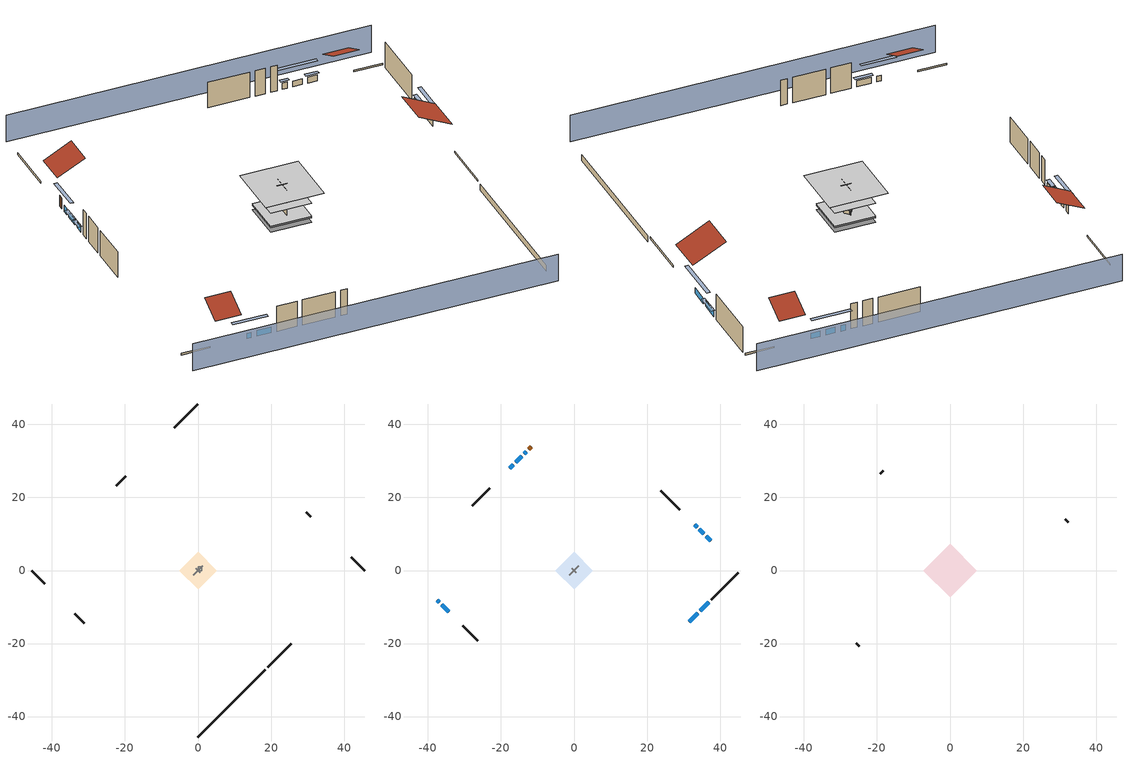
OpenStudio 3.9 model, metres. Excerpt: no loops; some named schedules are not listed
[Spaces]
garage 1
 floor foundation (Slab1 construction): -5.17,0 0,5.17 5.17,0 0,-5.17 z0
 wall outside (Wall1 construction): -33.71,-11.9 -31.12,-14.48 z0.3:5.18
 wall outside (Wall2 construction): -19.81,25.8 -22.4,23.21 z0.3:5.18
 wall outside (Wall12 construction): 30.95,14.66 29.66,15.95 z0.3:5.18
 wall to conditioned space 1 (Wall5 construction Reversed): -1.29,-1.29 1.29,1.29 z0.3:5.18
 wall to conditioned space 1 (Wall6 construction Reversed): 0.65,-0.65 -0.65,0.65 z0.3:5.18
crawlspace - vented 1
 floor foundation (Slab2 construction): -5.1,0 0,5.1 5.1,0 0,-5.1 z-0.91
 wall outside (RimJoist1 construction): 19.11,-26.5 25.59,-20.01 z0.3:0.61
 wall outside (RimJoist2 construction): -45.61,0 -42.01,-3.6 z0.3:0.61
 wall outside (RimJoist3 construction): 0,45.61 -6.49,39.12 z0.3:0.61
 wall outside (RimJoist4 construction): 45.61,0 42.01,3.6 z0.3:0.61
 wall foundation (FoundationWall1 construction): 0,-45.61 18.45,-27.16 z-0.91:0.3
central ac and furnace airloop ret air space
 floor adiabatic (AdiabaticConst): 0,0 0,1 1,1 1,0 z0
 wall adiabatic (AdiabaticConst): 0,1 0,0 1,0 1,1 0,1 z0:1
 ceiling adiabatic (AdiabaticConst): 1,0 1,1 0,1 0,0 z1
conditioned space 1
 floor to crawlspace - vented 1 (Floor1 construction): -5.1,0 0,5.1 5.1,0 0,-5.1 z0.3
 floor to garage 1 (Floor3 construction): -5.17,0 0,5.17 5.17,0 0,-5.17 z0.3
 floor adiabatic (AdiabaticFloorConstruction): -5.1,0 0,5.1 5.1,0 0,-5.1 z2.74
 wall outside (Wall3 construction): 37.53,-8.07 44.95,-0.66 z0.3:5.18
 wall outside (Wall4 construction): -30.47,-15.14 -26.35,-19.26 z0.3:5.18
 wall outside (Wall7 construction): -23.05,22.55 -27.92,17.68 z0.3:5.18
 wall outside (Wall8 construction): 29,16.61 23.74,21.86 z0.3:5.18
 wall outside (AdiabaticWallConstruction): 31.6,-14.01 33.91,-11.7 / 34.57,-11.04 36.88,-8.73 / -37.43,-8.17 -36.86,-8.75 z0.3:1.37; -36.2,-9.4 -34.37,-11.24 z0.3:1.46; -13.02,32.59 -13.66,31.95 z0.3:1.53; -14.32,31.29 -15.92,29.68 z0.3:1.31; -16.58,29.03 -17.62,27.98 z0.3:1.28; 35.57,10.04 34.35,11.25 / 37.43,8.17 36.22,9.39 z0.3:1.43; 33.7,11.91 33.06,12.55 z0.3:1.49
 wall outside (AdiabaticWallConstruction 1): -11.71,33.89 -12.36,33.25 z0.3:2.34
 window (WindowConstruction): 31.6,-14 33.91,-11.7 z0.3:1.37
 window (WindowConstruction 1): 34.57,-11.04 36.88,-8.73 z0.3:1.37
 window (WindowConstruction 2): -37.43,-8.17 -36.86,-8.75 z0.3:1.37
 window (WindowConstruction 3): -36.2,-9.4 -34.37,-11.24 z0.3:1.46
 window (WindowConstruction 4): -13.02,32.59 -13.66,31.95 z0.3:1.52
 window (WindowConstruction 5): -14.32,31.29 -15.92,29.68 z0.3:1.31
 window (WindowConstruction 6): -16.58,29.03 -17.62,27.98 z0.3:1.28
 window (WindowConstruction 7): 35.56,10.04 34.35,11.25 z0.3:1.43
 window (WindowConstruction 8): 33.7,11.91 33.06,12.55 z0.3:1.49
 window (WindowConstruction 9): 37.43,8.17 36.22,9.39 z0.3:1.43
 door (Door): -11.72,33.89 -12.36,33.25 z0.3:2.34
 ceiling adiabatic (AdiabaticFloorConstruction): 0,-5.1 5.1,0 0,5.1 -5.1,0 z2.74
attic - vented 1
 floor to conditioned space 1 (Floor2 construction Reversed): -7.27,0 0,7.27 7.27,0 0,-7.27 z5.18
 wall outside (Wall9 construction): -25.69,-19.92 -24.89,-20.71 z0.3:5.18
 wall outside (Wall10 construction): 32.4,13.2 31.61,14 z0.3:5.18
 wall outside (Wall11 construction): -18.28,27.33 -19.15,26.45 z0.3:5.18
 roof outside (Roof1 construction): 30.95,-14.66,5.18 26.75,-10.46,8.15 22.05,-15.16,8.15 26.25,-19.36,5.18
 roof outside (Roof2 construction): -38.09,-7.52,5.18 -35.17,-4.6,7.24 -38.43,-1.34,7.24 -41.35,-4.26,5.18
 roof outside (Roof3 construction): 38.09,7.52,5.18 35.17,4.6,7.24 38.43,1.34,7.24 41.35,4.26,5.18
 roof outside (Roof4 construction): -11.06,34.55,5.18 -7.56,31.05,7.66 -3.64,34.96,7.66 -7.14,38.46,5.18
shading: 48.84,3.23 3.23,48.84 / -48.84,-3.23 -3.23,-48.84 z0:5.18; 35.85,-9.76 29.66,-15.94 30.09,-16.38 36.28,-10.19 z4.11; 37.09,-8.51 34.35,-11.25 34.78,-11.69 37.52,-8.94 z1.68; -34.92,-10.69 -39.37,-6.23 -39.8,-6.67 -35.35,-11.12 z4.11; -34.15,-11.46 -36.42,-9.19 -36.85,-9.62 -34.58,-11.89 z1.77; -15.6,30.01 -11.08,34.53 -11.51,34.96 -16.03,30.44 z4.27; -16.14,29.47 -14.1,31.51 -14.53,31.94 -16.57,29.9 z1.62; -17.84,27.77 -16.36,29.24 -16.8,29.67 -18.27,28.2 z1.58; 32.41,13.19 37.5,8.1 37.94,8.53 32.84,13.62 z4.18; 32.85,12.76 33.91,11.7 34.34,12.13 33.28,13.19 z1.8; 36.01,9.6 37.65,7.96 38.08,8.39 36.44,10.03 z1.74
[Site]
Portland Intl Arpt_OR: Latitude {deg}=45.59; Longitude {deg}=-122.6; Time Zone {hr}=-8; Elevation {m}=33; Terrain=Suburbs; Keep Site Location Information=Yes
[Site:GroundTemperature:Shallow]
10.2558, 8.96328, 8.85977, 9.47314, 11.9355, 14.3863, 16.5111, 17.8571, 17.9714, 16.8767, 14.8061, 12.4304
[Site:WaterMainsTemperature]
Calculation Method=Schedule; Temperature Schedule=mains temperature schedule
[Building]
Building 1
[Material] Roughness=Rough
Name | Thickness {m} | Conductivity {W/m-K} | Density {kg/m3} | Specific Heat {J/kg-K} | Thermal Absorptance | Solar Absorptance | Visible Absorptance
asphalt or fiberglass shingles | 0.00635 | 0.162714 | 1121.4 | 1465.45 | 0.9 | 0.85 | 0.85
roof rigid ins | 0.00281632 | 0.029427 | 32.04 | 1214.23 | 0.9 | 0.7 | 0.7
osb sheathing 0.5 in. | 0.0127 | 0.115458 | 512.64 | 1214.23 | 0.9 | 0.6 | 0.6
wood siding | 0.0254 | 0.102417 | 544.68 | 1172.36 | 0.9 | 0.85 | 0.85
osb sheathing 0.5 in. 1 | 0.0127 | 0.115458 | 512.64 | 1214.23 | 0.9 | 0.7 | 0.7
wall stud and cavity | 0.1397 | 0.727959 | 139.0536 | 1170.24 | 0.9 | 0.6 | 0.6
wall stud and cavity 1 | 0.1397 | 0.550994 | 139.0536 | 1170.24 | 0.9 | 0.7 | 0.7
gypsum board | 0.0127 | 0.160291 | 801 | 837.4 | 0.9 | 0.6 | 0.6
osb sheathing 0.5 in. 2; osb sheathing 0.5 in. 3 | 0.0127 | 0.115458 | 512.64 | 1214.23
wall stud and cavity 2 | 0.1397 | 0.335416 | 139.0536 | 1170.24 | 0.9 | 0.7 | 0.7
rim joist stud and cavity | 0.0508 | 0.178688 | 50.32683 | 1063.81 | 0.9 | 0.6 | 0.6
floor stud and cavity | 0.1397 | 0.923637 | 92.3553 | 1139.71 | 0.9 | 0.7 | 0.7
osb sheathing 0.75 in. | 0.01905 | 0.115458 | 512.64 | 1214.23 | 0.9 | 0.7 | 0.7
floor covering | 0.0127 | 0.0433444 | 54.468 | 1339.84 | 0.9 | 0.6 | 0.6
ceiling loosefill ins | 0.0846667 | 0.0480833 | 16.02 | 1046.75 | 0.9 | 0.7 | 0.7
ceiling stud and cavity | 0.1397 | 0.302811 | 65.682 | 1177.47 | 0.9 | 0.7 | 0.7
concrete 4.0 in. | 0.1016 | 1.803125 | 2242.8 | 837.4 | 0.9 | 0.7 | 0.7
concrete 8.0 in. | 0.2032 | 1.803125 | 2242.8 | 837.4 | 0.9 | 0.7 | 0.7
soil 0.5 in. | 0.0127 | 1.3848 | 1842.3 | 418.7 | 0.9 | 0.7 | 0.7
wood siding 1; wood siding 2 | 0.0254 | 0.102417 | 544.68 | 1172.36
wall rigid ins; floor rigid ins | 0.512978 | 0.029427 | 32.04 | 1214.23 | 0.9 | 0.7 | 0.7
wall stud and cavity 3 | 0.0889 | 0.380278 | 52.3479 | 1209.89 | 0.9 | 0.7 | 0.7
door material | 0.04445 | 0.0612267 | 512.64 | 1214.23 | 0.9 | 0.7 | 0.7
floor stud and cavity 1 | 0.1397 | 1.75129 | 37.0049 | 1207.88 | 0.9 | 0.7 | 0.7
wall stud and cavity 4 | 0.0889 | 0.391764 | 83.0341 | 1211.67 | 0.9 | 0.7 | 0.7
furniture material conditioned space 1; furniture material garage 1 | 0.1524 | 0.115458 | 640.8 | 1214.23 | 0.9 | 0.6 | 0.6
[Construction]
Roof1 construction; Roof2 construction; Roof3 construction; Roof4 construction: asphalt or fiberglass shingles, roof rigid ins, osb sheathing 0.5 in.
Wall1 construction; Wall2 construction: wood siding, osb sheathing 0.5 in. 1, wall stud and cavity
Wall3 construction; Wall4 construction: wood siding, osb sheathing 0.5 in. 1, wall stud and cavity 1, gypsum board
Wall5 construction Reversed: gypsum board, wall stud and cavity 2, osb sheathing 0.5 in. 2
Wall6 construction Reversed: gypsum board, wall stud and cavity 2, osb sheathing 0.5 in. 3
Wall7 construction; Wall8 construction: wood siding, osb sheathing 0.5 in. 3, wall stud and cavity 1, gypsum board
Wall9 construction; Wall10 construction; Wall11 construction; Wall12 construction: wood siding, osb sheathing 0.5 in. 3, wall stud and cavity
RimJoist1 construction; RimJoist2 construction; RimJoist3 construction; RimJoist4 construction: wood siding, rim joist stud and cavity
Floor1 construction; Floor3 construction: floor stud and cavity, osb sheathing 0.75 in., floor covering
Floor2 construction Reversed: gypsum board, ceiling stud and cavity, ceiling loosefill ins
Slab1 construction: concrete 4.0 in.
FoundationWall1 construction: concrete 8.0 in.
Slab2 construction: soil 0.5 in.
WindowConstruction; WindowConstruction 1; WindowConstruction 2; WindowConstruction 3; WindowConstruction 4; WindowConstruction 5; WindowConstruction 6; WindowConstruction 7; WindowConstruction 8; WindowConstruction 9: WindowMaterial
AdiabaticWallConstruction: wood siding 1, wall rigid ins, wall stud and cavity 3, gypsum board
Door: door material
AdiabaticWallConstruction 1: wood siding 2, wall rigid ins, wall stud and cavity 3, gypsum board
AdiabaticFloorConstruction: floor stud and cavity 1, floor rigid ins, osb sheathing 0.75 in., floor covering
PartitionWallConstruction: gypsum board, wall stud and cavity 4, gypsum board
furniture construction conditioned space 1: furniture material conditioned space 1
furniture construction garage 1: furniture material garage 1
AdiabaticConst: Adiabatic
[WindowMaterial:SimpleGlazingSystem]
WindowMaterial: U-Factor {W/m2-K}=4.76952; Solar Heat Gain Coefficient=0.63
[Material:NoMass]
Adiabatic: Roughness=Rough; Thermal Resistance {m2-K/W}=176.1
[ThermalZone] Multiplier=1; Use Ideal Air Loads=No
Name | Volume {m3} | Thermostat
conditioned space | 384.656 | conditioned space temperature setpoint
attic - vented | 80.9188
garage | 130.484
crawlspace - vented | 63.543
central ac and furnace airloop ret air zone | 1
[Sizing:Zone] Zone Cooling Design Supply Air Temperature Input Method=SupplyAirTemperature; Zone Cooling Design Supply Air Temperature {C}=14; Zone Cooling Design Supply Air Temperature Difference {deltaC}=11.11; Zone Heating Design Supply Air Temperature Input Method=SupplyAirTemperature; Zone Heating Design Supply Air Temperature {C}=40; Zone Heating Design Supply Air Temperature Difference {deltaC}=11.11; Zone Cooling Design Supply Air Humidity Ratio {kg-H2O/kg-air}=0.0085; Zone Heating Design Supply Air Humidity Ratio {kg-H2O/kg-air}=0.008; Cooling Design Air Flow Method=DesignDay; Heating Design Air Flow Method=DesignDay; Account for Dedicated Outdoor Air System=No; Dedicated Outdoor Air System Control Strategy=NeutralSupplyAir; Dedicated Outdoor Air Low Setpoint Temperature for Design {C}=autosize; Dedicated Outdoor Air High Setpoint Temperature for Design {C}=autosize; Zone Load Sizing Method=Sensible Load Only No Latent Load; Zone Latent Cooling Design Supply Air Humidity Ratio Input Method=HumidityRatioDifference; Zone Cooling Design Supply Air Humidity Ratio Difference {kgWater/kgDryAir}=0.005; Zone Latent Heating Design Supply Air Humidity Ratio Input Method=HumidityRatioDifference; Zone Humidification Design Supply Air Humidity Ratio Difference {kgWater/kgDryAir}=0.005; Sizing Option=Coincident
attic - vented; garage; crawlspace - vented; central ac and furnace airloop ret air zone
[Space]
Name | Thermal Zone | Volume {m3}
conditioned space 1 | conditioned space | 384.656
attic - vented 1 | attic - vented | 80.9188
garage 1 | garage | 130.484
crawlspace - vented 1 | crawlspace - vented | 63.543
central ac and furnace airloop ret air space | central ac and furnace airloop ret air zone
[ThermostatSetpoint:DualSetpoint]
conditioned space temperature setpoint: Heating Setpoint Temperature Schedule=heating setpoint; Cooling Setpoint Temperature Schedule=cooling setpoint; Temperature Difference Between Cutout And Setpoint {deltaC}=0
[Foundation:Kiva] Wall Depth Below Slab {m}=0.2032
Name | Initial Indoor Air Temperature {C} | Wall Height Above Grade {m}
Foundation Kiva 1 | 13.4258 | 0.1016
Foundation Kiva 2 | 8.41658 | 0.3048
[Foundation:Kiva:Settings]
Soil Conductivity {W/m-K}=1.3848; Soil Density {kg/m3}=1842.3; Soil Specific Heat {J/kg-K}=418.7; Ground Solar Absorptivity=0.9; Ground Thermal Absorptivity=0.9; Ground Surface Roughness {m}=0.03; Far-Field Width {m}=40; Deep-Ground Boundary Condition=ZeroFlux; Deep-Ground Depth {m}=40; Minimum Cell Dimension {m}=0.2; Maximum Cell Growth Coefficient=3; Simulation Timestep=Timestep
[SurfaceProperty:ExposedFoundationPerimeter] Exposed Perimeter Calculation Method=TotalExposedPerimeter
Name | Total Exposed Perimeter {m}
Slab1 | 18.288
Slab2 | 26.09088
[SurfaceProperty:IncidentSolarMultiplier] Incident Solar Multiplier=1; Incident Solar Multiplier Schedule=trans schedule winter=0.85 summer=0.7
Window1; Window2; Window3; Window4; Window5; Window6; Window7; Window8; Window9; Window10
[InternalMass:Definition] Design Level Calculation Method=SurfaceArea
Name | Construction | Surface Area {m2}
partition wall mass | PartitionWallConstruction | 157.749
furniture mass conditioned space 1 | furniture construction conditioned space 1 | 63.09974
furniture mass garage 1 | furniture construction garage 1 | 5.35122
[InternalMass] Multiplier=1
Name | Internal Mass Definition | Space or SpaceType
partition wall mass | partition wall mass | conditioned space 1
furniture mass conditioned space 1 | furniture mass conditioned space 1 | conditioned space 1
furniture mass garage 1 | furniture mass garage 1 | garage 1
[Fan:SystemModel]
central ac and furnace supply fan: Availability Schedule=Always On Discrete; Design Maximum Air Flow Rate {m3/s}=0.763139; Speed Control Method=Discrete; Electric Power Minimum Flow Rate Fraction=0.2; Design Pressure Rise {Pa}=500; Motor Efficiency=1; Motor In Air Stream Fraction=1; Design Electric Power Consumption {W}=autosize; Design Power Sizing Method=PowerPerFlow; Electric Power Per Unit Flow Rate {W/(m3/s)}=1059.44; Electric Power Per Unit Flow Rate Per Unit Pressure {W-s/m3-Pa}=1.66667; Fan Total Efficiency=0.7; Motor Loss Radiative Fraction=0; Speed Flow Fraction 1=0.98454; Speed Electric Power Fraction 1=0.95433; Speed Flow Fraction 2=1; Speed Electric Power Fraction 2=1
[EnergyManagementSystem:Sensor]
Name | Output Variable or Output Meter Index Key | Output Variable or Output Meter
central_ac_and_furnace_supply_fan_s; central_ac_and_furnace_supply_fan_s_1 | central ac and furnace supply fan | Fan Electricity Energy
water_heater_T_set | water heater setpoint | Schedule Value
out_pb_s |  | Site Outdoor Air Barometric Pressure
out_wt_s |  | Site Outdoor Air Humidity Ratio
site_vw_s |  | Site Wind Speed
cool_season | cooling season schedule | Schedule Value
central_ac_and_furnace_airloop_Fan_RTF_s | central ac and furnace supply fan | Fan Runtime Fraction Speed 1
central_ac_and_furnace_airloop_Fan_RTF_s_1 | central ac and furnace supply fan | Fan Runtime Fraction Speed 2
central_ac_and_furnace_airloop_AH_MFR_s | Node 7 | System Node Mass Flow Rate
central_ac_and_furnace_airloop_AH_VFR_s | Node 7 | System Node Current Density Volume Flow Rate
central_ac_and_furnace_airloop_AH_Tout_s | Node 7 | System Node Temperature
central_ac_and_furnace_airloop_AH_Wout_s | Node 7 | System Node Humidity Ratio
central_ac_and_furnace_airloop_RA_T_s | Node 10 | System Node Temperature
central_ac_and_furnace_airloop_Ra_W_s | Node 10 | System Node Humidity Ratio
central_ac_and_furnace_airloop_0_DZ_T_s | crawlspace - vented | Zone Air Temperature
central_ac_and_furnace_airloop_0_DZ_W_s | crawlspace - vented | Zone Mean Air Humidity Ratio
natural_vent_s | natural vent schedule | Schedule Value
htg_sp_s | heating setpoint | Schedule Value
clg_sp_s | cooling setpoint | Schedule Value
mech_vent_range_fan_0_sch_s | mech vent range fan 0 schedule | Schedule Value
mech_vent_bath_fan_0_sch_s | mech vent bath fan 0 schedule | Schedule Value
clothes_dryer_exhaust_0_sch_s | clothes_dryer | Schedule Value
htg_load_cond |  | Heating:EnergyTransfer:Zone:CONDITIONED SPACE
clg_load_cond |  | Cooling:EnergyTransfer:Zone:CONDITIONED SPACE
htg_load_duct |  | Heating:EnergyTransfer:Zone:CENTRAL AC AND FURNACE AIRLOOP RET AIR ZONE
clg_load_duct |  | Cooling:EnergyTransfer:Zone:CENTRAL AC AND FURNACE AIRLOOP RET AIR ZONE
s_conv | Floor1 | Surface Inside Face Convection Heat Gain Energy
s_ig | Floor1 | Surface Inside Face Internal Gains Radiation Heat Gain Energy
s_sol | Floor1 | Surface Inside Face Solar Radiation Heat Gain Energy
s_lgt | Floor1 | Surface Inside Face Lights Radiation Heat Gain Energy
s_surf | Floor1 | Surface Inside Face Net Surface Thermal Radiation Heat Gain Energy
[ElectricEquipment:Definition] Design Level Calculation Method=EquipmentLevel
Name | Design Level {W} | Fraction Latent | Fraction Radiant | Fraction Lost
ceiling fan | 18.5304 | 0 | 0.558 | 0
clothes washer | 479.461 | 0.03 | 0.162 | 0.7
clothes dryer | 4761.37 | 0.015 | 0.081 | 0.85
dishwasher | 747.223 | 0.3 | 0.18 | 0.4
fridge | 41.5354 | 0 | 0.6 | 0
cooking range | 952.981 | 0.08 | 0.432 | 0.2
misc tv | 189.143 | 0 | 0.6 | 0
misc plug loads | 158.793 | 0.021 | 0.558 | 0.049
whole house fan; mech vent house fan | 0 | 0 | 0 | 1
mech vent house fan cfis | 0 | 0 | 0 | 0
mech vent range fan 0; mech vent bath fan 0 | 30 | 0 | 0 | 1
[ElectricEquipment] Space or SpaceType=conditioned space 1
Name | Electric Equipment Definition | Schedule
ceiling fan | ceiling fan | ceiling_fan
clothes washer | clothes washer | clothes_washer
clothes dryer | clothes dryer | clothes_dryer
dishwasher | dishwasher | dishwasher
fridge | fridge | fridge schedule
cooking range | cooking range | cooking_range
misc tv | misc tv | plug_loads_tv
misc plug loads | misc plug loads | plug_loads_other
whole house fan | whole house fan | Always On Discrete
mech vent house fan | mech vent house fan | mech vent house fan schedule
mech vent house fan cfis | mech vent house fan cfis | mech vent house fan cfis schedule
mech vent range fan 0 | mech vent range fan 0 | mech vent range fan 0 schedule
mech vent bath fan 0 | mech vent bath fan 0 | mech vent bath fan 0 schedule
[OtherEquipment:Definition] Design Level Calculation Method=EquipmentLevel
Name | Design Level {W} | Fraction Latent | Fraction Radiant | Fraction Lost
water heater sens; central ac and furnace airloop_0 SupSensLkToCond; central ac and furnace airloop_0 SupCondToLv; central ac and furnace airloop_0 RetCondToRP; central ac and furnace airloop_0 RetSensLkToRP; central ac and furnace airloop_0 SupCondToDZ; central ac and furnace airloop_0 RetCondToDZ; central ac and furnace airloop_0 SupSensLkToDZ; mech vent house fan sensible load | 0 | 0 | 0 | 0
water heater lat; central ac and furnace airloop_0 SupLatLkToCond; central ac and furnace airloop_0 RetLatLkToRP; central ac and furnace airloop_0 SupLatLkToDZ; mech vent house fan latent load | 0 | 1 | 0 | 0
water heater energy adjustment1 | 0.01 | 0 | 0 | 1
clothes dryer 2 | 0 | 0.015 | 0.081 | 0.85
cooking range 2 | 0 | 0.08 | 0.432 | 0.2
general water use sensible | -43.4886 | 0 | 0.6 | 0
general water use latent | 44.1266 | 1 | 0 | 0
[OtherEquipment]
Name | Other Equipment Definition | Space or SpaceType | Schedule | Fuel Type
water heater sens | water heater sens | conditioned space 1 | Always On Discrete
water heater lat | water heater lat | conditioned space 1 | Always On Discrete
water heater energy adjustment1 | water heater energy adjustment1 | conditioned space 1 | Always On Discrete | Electricity
clothes dryer 1 | clothes dryer 2 | conditioned space 1 | clothes_dryer | Electricity
cooking range 1 | cooking range 2 | conditioned space 1 | cooking_range | Electricity
general water use sensible | general water use sensible | conditioned space 1 | general water use schedule
general water use latent | general water use latent | conditioned space 1 | general water use schedule
central ac and furnace airloop_0 SupSensLkToCond | central ac and furnace airloop_0 SupSensLkToCond | conditioned space 1 | Always On Discrete
central ac and furnace airloop_0 SupLatLkToCond | central ac and furnace airloop_0 SupLatLkToCond | conditioned space 1 | Always On Discrete
central ac and furnace airloop_0 SupCondToLv | central ac and furnace airloop_0 SupCondToLv | conditioned space 1 | Always On Discrete
central ac and furnace airloop_0 RetCondToRP | central ac and furnace airloop_0 RetCondToRP | central ac and furnace airloop ret air space | Always On Discrete
central ac and furnace airloop_0 RetSensLkToRP | central ac and furnace airloop_0 RetSensLkToRP | central ac and furnace airloop ret air space | Always On Discrete
central ac and furnace airloop_0 RetLatLkToRP | central ac and furnace airloop_0 RetLatLkToRP | central ac and furnace airloop ret air space | Always On Discrete
central ac and furnace airloop_0 SupCondToDZ | central ac and furnace airloop_0 SupCondToDZ | crawlspace - vented 1 | Always On Discrete
central ac and furnace airloop_0 RetCondToDZ | central ac and furnace airloop_0 RetCondToDZ | crawlspace - vented 1 | Always On Discrete
central ac and furnace airloop_0 SupSensLkToDZ | central ac and furnace airloop_0 SupSensLkToDZ | crawlspace - vented 1 | Always On Discrete
central ac and furnace airloop_0 SupLatLkToDZ | central ac and furnace airloop_0 SupLatLkToDZ | crawlspace - vented 1 | Always On Discrete
mech vent house fan sensible load | mech vent house fan sensible load | conditioned space 1 | Always On Discrete
mech vent house fan latent load | mech vent house fan latent load | conditioned space 1 | Always On Discrete
[WaterUse:Equipment:Definition]
Name | Peak Flow Rate {m3/s}
clothes washer | 7.85552e-06
dishwasher | 4.83721e-06
[Lights:Definition] Design Level Calculation Method=LightingLevel; Fraction Radiant=0.6; Fraction Visible=0.2; Return Air Fraction=0
Name | Lighting Level {W}
interior lighting | 294.037
garage lighting | 11.8099
[Lights] Fraction Replaceable=1
Name | Lights Definition | Space or SpaceType | Schedule
interior lighting | interior lighting | conditioned space 1 | lighting_interior
garage lighting | garage lighting | garage 1 | lighting_garage
[Exterior:Lights:Definition]
exterior lighting: Design Level {W}=10.6381
[Exterior:Lights]
exterior lighting: Exterior Lights Definition=exterior lighting; Schedule=exterior lighting schedule
[People:Definition]
occupants: Number of People Calculation Method=People; Number of People {people}=2; Fraction Radiant=0.314171; Sensible Heat Fraction=0.56303; Carbon Dioxide Generation Rate {m3/s-W}=0; Enable ASHRAE 55 Comfort Warnings=No; Mean Radiant Temperature Calculation Type=EnclosureAveraged
[People]
occupants: People Definition=occupants; Space or SpaceType=conditioned space 1; Number of People Schedule=occupants; Activity Level Schedule=occupants activity schedule; Multiplier=1
[ZoneMixing] Schedule=Always On Continuous; Design Flow Rate Calculation Method=Flow/Zone; Design Flow Rate {m3/s}=0
Name | Zone or Space | Source Zone or Space
central ac and furnace airloop_0 ZoneMixDZToCond mix | conditioned space | crawlspace - vented
central ac and furnace airloop_0 ZoneMixCondToDZ mix | crawlspace - vented | conditioned space
whole house fan mix | attic - vented | conditioned space
[SpaceInfiltration:DesignFlowRate] Schedule=Always On Discrete
Name | Space or SpaceType | Design Flow Rate Calculation Method | Design Flow Rate {m3/s} | Air Changes per Hour {1/hr} | Constant Term Coefficient | Temperature Term Coefficient | Velocity Term Coefficient | Velocity Squared Term Coefficient
natural vent flow; whole house fan flow; infil flow | conditioned space 1 | Flow/Space | 0
infil crawlspace - vented 1 | crawlspace - vented 1 | AirChanges/Hour |  | 2.6013 | 1 | 0 | 0 | 0
crawlspace_vented 1 duct leakage imbalance infil flow | crawlspace - vented 1 | Flow/Space | 0
[SpaceInfiltration:EffectiveLeakageArea] Schedule=Always On Discrete
Name | Space or SpaceType | Effective Air Leakage Area {cm2} | Stack Coefficient | Wind Coefficient
infil garage 1 | garage 1 | 1087.35 | 0.000129147 | 4.64657e-05
infil attic - vented 1 | attic - vented 1 | 3520.67 | 0.00015981 | 4.28029e-05
